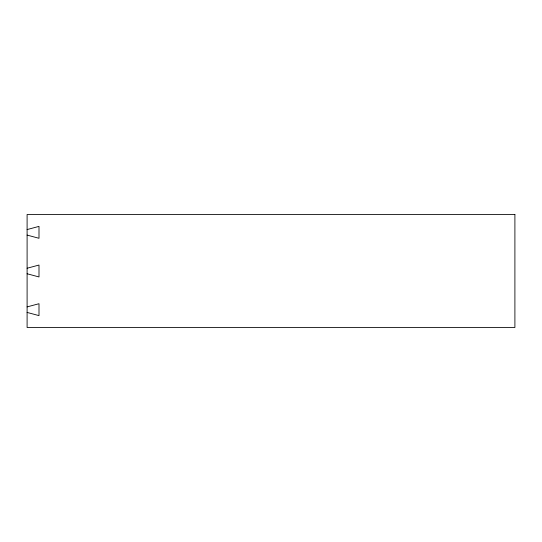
<?xml version="1.0" encoding="UTF-8"?>
<svg xmlns="http://www.w3.org/2000/svg" width="542" height="542" viewBox="0 0 542 542"><rect width="100%" height="100%" fill="white"/><g stroke="black" fill="none" stroke-linecap="round" stroke-linejoin="round"><path stroke-width="0.81" d="M27.1 229.571L38.997 226.387L38.997 238.284L27.1 235.093M27.1 268.236L38.997 265.052L38.997 276.948L27.1 273.764M27.1 306.907L38.997 303.716L38.997 315.613L27.1 312.429M514.9 214.49L27.1 214.49L27.1 327.51L514.9 327.51L514.9 214.49"/></g></svg>
